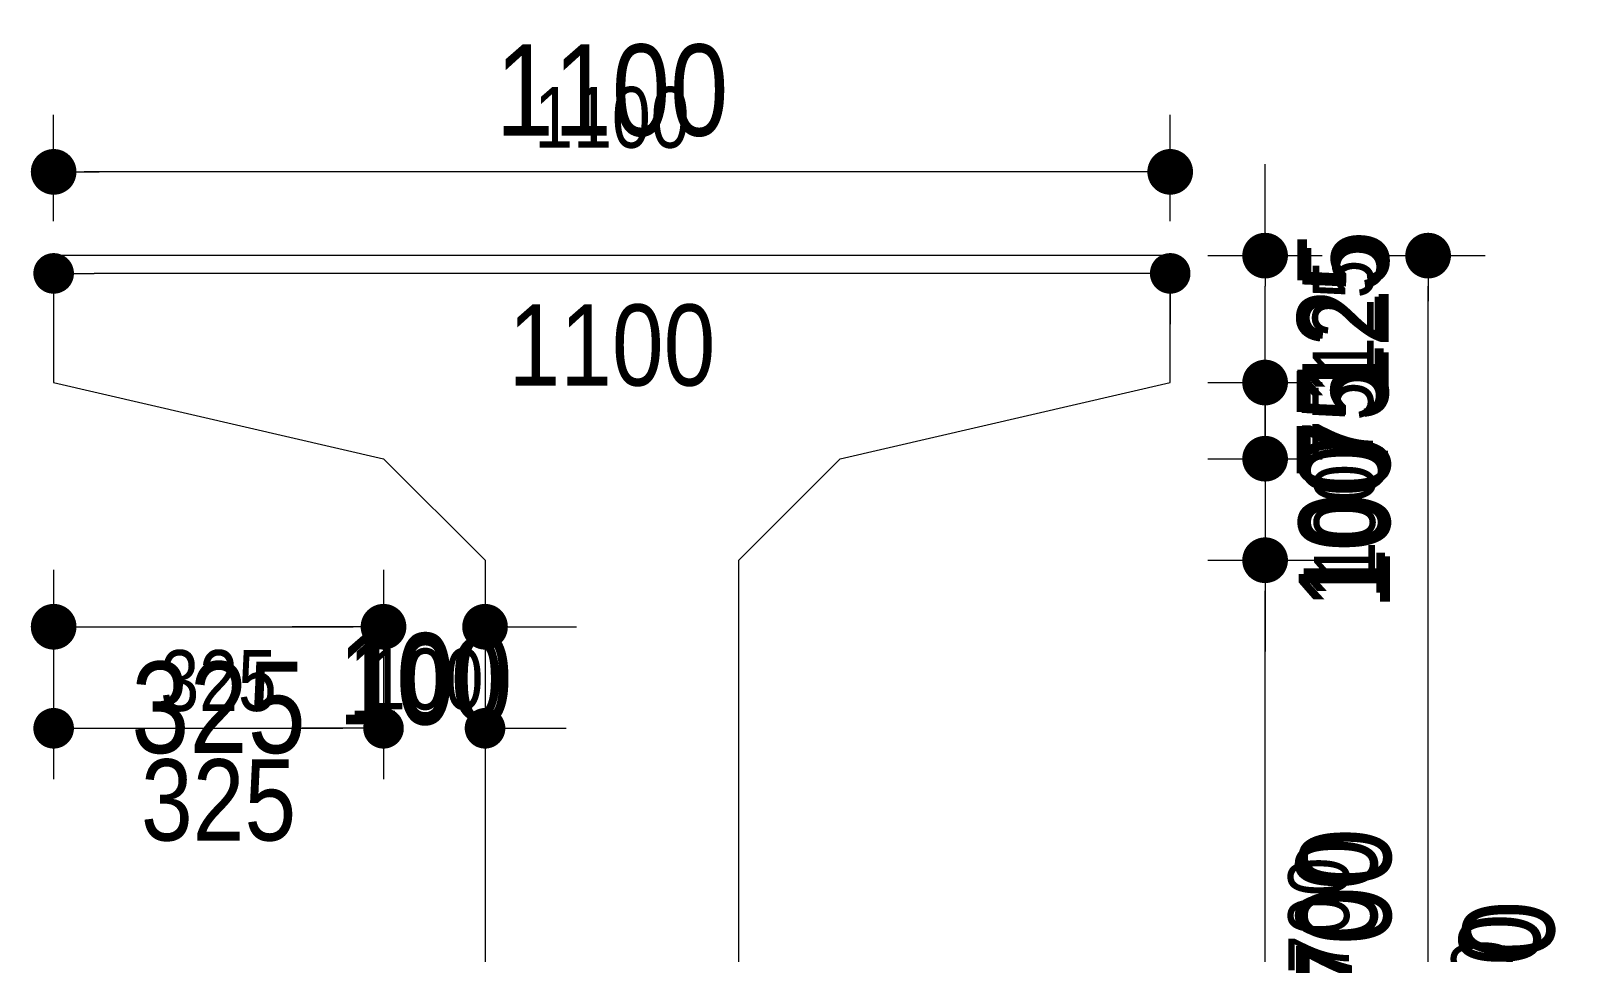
# Model space of a CAD drawing. Header units: millimetres. Extents: x -899 to 143471, y -7850 to 22336.
# Drawn here: x 32976 to 34492, y 2161 to 3068 of the extents above; entities that cross this region are included whole.
import ezdxf

# ---------------------------------------------------------------- set-up
doc = ezdxf.new("R2010")
doc.units = ezdxf.units.MM
doc.header["$PDMODE"] = 3
for name, color, linetype, lineweight in [('Concrete Out', 4, 'Continuous', 20), ('Dimension', 3, 'Continuous', 9), ('Dimension @ 30', 3, 'Continuous', 9), ('Dimension @ 40', 3, 'Continuous', 9), ('Dimension @ 45', 3, 'Continuous', 9)]:
    doc.layers.add(name, color=color, linetype=linetype, lineweight=lineweight)
doc.styles.add('SWIS_R_N', font='swissc.ttf', dxfattribs={"height": 2})
doc.dimstyles.new('Dot_Anno', dxfattribs={"dimtxt": 2, "dimasz": 1, "dimexe": 1.25, "dimexo": 0.75, "dimgap": 0.75, "dimtad": 2, "dimdec": 0, "dimzin": 0, "dimdsep": 46, "dimtxsty": 'SWIS_R_N', "dimblk": 'DOT', "dimcen": 0.5, "dimadec": 0, "dimazin": 0, "dimtfac": 1, "dimtdec": 0, "dimtofl": 0, "dimtmove": 0, "dimatfit": 3, "dimfxl": 1.25, "dimfxlon": 1, "dimtolj": 1, "dimtzin": 0, "dimarcsym": 0})

# ---------------------------------------------------------------- blocks, each defined once
blk = doc.blocks.new('_Dot')
at = {"color": 0, "linetype": 'ByBlock', "lineweight": -2}
blk.add_line((-0.5, 0), (-1, 0), dxfattribs=at)
at = {"color": 0, "linetype": 'ByBlock', "const_width": 0.5}
blk.add_lwpolyline([(-0.25, 0, 1), (0.25, 0, 1)], format="xyb", close=True, dxfattribs=at)
blk = doc.blocks.new('*D696')
at = {"layer": 'Defpoints', "color": 0, "transparency": 16777216}
for p in [(32998.4, 2929.4), (32998.4, 2846.9), (34098.4, 2846.9)]:
    blk.add_point(p, dxfattribs=at)
at = {"layer": 'Dimension', "color": 0, "lineweight": -2, "transparency": 16777216}
for p, q in [((32998.4, 2891.9), (32998.4, 2966.9)), ((34098.4, 2891.9), (34098.4, 2966.9)), ((34068.4, 2929.4), (33028.4, 2929.4))]:
    blk.add_line(p, q, dxfattribs=at)
at = {"layer": 'Dimension', "color": 0, "lineweight": -2, "transparency": 16777216, "xscale": 30, "yscale": 30, "zscale": 30, "rotation": 180}
blk.add_blockref('_Dot', (32998.4, 2929.4), dxfattribs=at)
at = {"layer": 'Dimension', "color": 0, "lineweight": -2, "transparency": 16777216, "xscale": 30, "yscale": 30, "zscale": 30}
blk.add_blockref('_Dot', (34098.4, 2929.4), dxfattribs=at)
at = {"layer": 'Dimension', "color": 0, "transparency": 16777216, "insert": (33548.4, 2982.7), "char_height": 60, "attachment_point": 5, "style": 'SWIS_R_N'}
blk.add_mtext('\\A1;1100', dxfattribs=at)
blk = doc.blocks.new('*D697')
at = {"layer": 'Defpoints', "color": 0, "transparency": 16777216}
for p in [(32998.4, 2846.9), (34098.4, 2846.9), (32998.4, 2829.4)]:
    blk.add_point(p, dxfattribs=at)
at = {"layer": 'Dimension', "color": 0, "lineweight": -2, "transparency": 16777216}
for p, q in [((32998.4, 2829.4), (32998.4, 2779.4)), ((34058.4, 2829.4), (33038.4, 2829.4)), ((34098.4, 2829.4), (34098.4, 2779.4))]:
    blk.add_line(p, q, dxfattribs=at)
at = {"layer": 'Dimension', "color": 0, "lineweight": -2, "transparency": 16777216, "xscale": 40, "yscale": 40, "zscale": 40, "rotation": 180}
blk.add_blockref('_Dot', (32998.4, 2829.4), dxfattribs=at)
at = {"layer": 'Dimension', "color": 0, "lineweight": -2, "transparency": 16777216, "xscale": 40, "yscale": 40, "zscale": 40}
blk.add_blockref('_Dot', (34098.4, 2829.4), dxfattribs=at)
at = {"layer": 'Dimension', "color": 0, "transparency": 16777216, "insert": (33548.4, 2758.3), "char_height": 80, "attachment_point": 5, "style": 'SWIS_R_N'}
blk.add_mtext('\\A1;1100', dxfattribs=at)
blk = doc.blocks.new('*D698')
at = {"layer": 'Defpoints', "color": 0, "transparency": 16777216}
for p in [(32998.4, 2929.4), (32998.4, 2846.9), (34098.4, 2846.9)]:
    blk.add_point(p, dxfattribs=at)
at = {"layer": 'Dimension', "color": 0, "lineweight": -2, "transparency": 16777216}
for p, q in [((32998.4, 2880.7), (32998.4, 2985.6)), ((34098.4, 2880.7), (34098.4, 2985.6)), ((34053.4, 2929.4), (33043.4, 2929.4))]:
    blk.add_line(p, q, dxfattribs=at)
at = {"layer": 'Dimension', "color": 0, "lineweight": -2, "transparency": 16777216, "xscale": 45, "yscale": 45, "zscale": 45, "rotation": 180}
blk.add_blockref('_Dot', (32998.4, 2929.4), dxfattribs=at)
at = {"layer": 'Dimension', "color": 0, "lineweight": -2, "transparency": 16777216, "xscale": 45, "yscale": 45, "zscale": 45}
blk.add_blockref('_Dot', (34098.4, 2929.4), dxfattribs=at)
at = {"layer": 'Dimension', "color": 0, "transparency": 16777216, "insert": (33548.4, 3009.3), "char_height": 90, "attachment_point": 5, "style": 'SWIS_R_N'}
blk.add_mtext('\\A1;1100', dxfattribs=at)
blk = doc.blocks.new('*D708')
at = {"layer": 'Defpoints', "color": 0, "transparency": 16777216}
for p in [(33673.4, 2546.9), (34191.9, 2546.9), (33673.4, 1846.9)]:
    blk.add_point(p, dxfattribs=at)
at = {"layer": 'Dimension', "color": 0, "lineweight": -2, "transparency": 16777216}
for p, q in [((34154.4, 2546.9), (34229.4, 2546.9)), ((34191.9, 1876.9), (34191.9, 2516.9)), ((34154.4, 1846.9), (34229.4, 1846.9))]:
    blk.add_line(p, q, dxfattribs=at)
at = {"layer": 'Dimension', "color": 0, "lineweight": -2, "transparency": 16777216, "xscale": 30, "yscale": 30, "zscale": 30}
for p, rotation in [((34191.9, 2546.9), 90), ((34191.9, 1846.9), 270)]:
    blk.add_blockref('_Dot', p, dxfattribs=dict(at, rotation=rotation))
at = {"layer": 'Dimension', "color": 0, "transparency": 16777216, "insert": (34245.1, 2196.9), "char_height": 60, "attachment_point": 5, "rotation": 90, "style": 'SWIS_R_N'}
blk.add_mtext('\\A1;700', dxfattribs=at)
blk = doc.blocks.new('*D709')
at = {"layer": 'Defpoints', "color": 0, "transparency": 16777216}
for p in [(33673.4, 2546.9), (34191.9, 2546.9), (33673.4, 1846.9)]:
    blk.add_point(p, dxfattribs=at)
at = {"layer": 'Dimension', "color": 0, "lineweight": -2, "transparency": 16777216}
for p, q in [((34141.9, 2546.9), (34241.9, 2546.9)), ((34191.9, 1886.9), (34191.9, 2506.9)), ((34141.9, 1846.9), (34241.9, 1846.9))]:
    blk.add_line(p, q, dxfattribs=at)
at = {"layer": 'Dimension', "color": 0, "lineweight": -2, "transparency": 16777216, "xscale": 40, "yscale": 40, "zscale": 40}
for p, rotation in [((34191.9, 2546.9), 90), ((34191.9, 1846.9), 270)]:
    blk.add_blockref('_Dot', p, dxfattribs=dict(at, rotation=rotation))
at = {"layer": 'Dimension', "color": 0, "transparency": 16777216, "insert": (34262.9, 2196.9), "char_height": 80, "attachment_point": 5, "rotation": 90, "style": 'SWIS_R_N'}
blk.add_mtext('\\A1;700', dxfattribs=at)
blk = doc.blocks.new('*D710')
at = {"layer": 'Defpoints', "color": 0, "transparency": 16777216}
for p in [(33673.4, 2546.9), (34191.9, 2546.9), (33673.4, 1846.9)]:
    blk.add_point(p, dxfattribs=at)
at = {"layer": 'Dimension', "color": 0, "lineweight": -2, "transparency": 16777216}
for p, q in [((34135.6, 2546.9), (34248.1, 2546.9)), ((34191.9, 1891.9), (34191.9, 2501.9)), ((34135.6, 1846.9), (34248.1, 1846.9))]:
    blk.add_line(p, q, dxfattribs=at)
at = {"layer": 'Dimension', "color": 0, "lineweight": -2, "transparency": 16777216, "xscale": 45, "yscale": 45, "zscale": 45}
for p, rotation in [((34191.9, 2546.9), 90), ((34191.9, 1846.9), 270)]:
    blk.add_blockref('_Dot', p, dxfattribs=dict(at, rotation=rotation))
at = {"layer": 'Dimension', "color": 0, "transparency": 16777216, "insert": (34271.7, 2196.9), "char_height": 90, "attachment_point": 5, "rotation": 90, "style": 'SWIS_R_N'}
blk.add_mtext('\\A1;700', dxfattribs=at)
blk = doc.blocks.new('*D712')
at = {"layer": 'Defpoints', "color": 0, "transparency": 16777216}
for p in [(33773.4, 2646.9), (34191.9, 2646.9), (33673.4, 2546.9)]:
    blk.add_point(p, dxfattribs=at)
at = {"layer": 'Dimension', "color": 0, "lineweight": -2, "transparency": 16777216}
for p, q in [((34191.9, 2676.9), (34191.9, 2706.9)), ((34154.4, 2646.9), (34229.4, 2646.9)), ((34154.4, 2546.9), (34229.4, 2546.9)), ((34191.9, 2516.9), (34191.9, 2486.9))]:
    blk.add_line(p, q, dxfattribs=at)
at = {"layer": 'Dimension', "color": 0, "lineweight": -2, "transparency": 16777216, "xscale": 30, "yscale": 30, "zscale": 30}
for p, rotation in [((34191.9, 2646.9), 270), ((34191.9, 2546.9), 90)]:
    blk.add_blockref('_Dot', p, dxfattribs=dict(at, rotation=rotation))
at = {"layer": 'Dimension', "color": 0, "transparency": 16777216, "insert": (34270.6, 2584.3), "char_height": 60, "attachment_point": 5, "rotation": 90, "style": 'SWIS_R_N'}
blk.add_mtext('\\A1;100', dxfattribs=at)
blk = doc.blocks.new('*D713')
at = {"layer": 'Defpoints', "color": 0, "transparency": 16777216}
for p in [(33773.4, 2646.9), (34191.9, 2646.9), (33673.4, 2546.9)]:
    blk.add_point(p, dxfattribs=at)
at = {"layer": 'Dimension', "color": 0, "lineweight": -2, "transparency": 16777216}
for p, q in [((34191.9, 2686.9), (34191.9, 2726.9)), ((34141.9, 2646.9), (34241.9, 2646.9)), ((34141.9, 2546.9), (34241.9, 2546.9)), ((34191.9, 2506.9), (34191.9, 2466.9))]:
    blk.add_line(p, q, dxfattribs=at)
at = {"layer": 'Dimension', "color": 0, "lineweight": -2, "transparency": 16777216, "xscale": 40, "yscale": 40, "zscale": 40}
for p, rotation in [((34191.9, 2646.9), 270), ((34191.9, 2546.9), 90)]:
    blk.add_blockref('_Dot', p, dxfattribs=dict(at, rotation=rotation))
at = {"layer": 'Dimension', "color": 0, "transparency": 16777216, "insert": (34270.6, 2584.3), "char_height": 80, "attachment_point": 5, "rotation": 90, "style": 'SWIS_R_N'}
blk.add_mtext('\\A1;100', dxfattribs=at)
blk = doc.blocks.new('*D714')
at = {"layer": 'Defpoints', "color": 0, "transparency": 16777216}
for p in [(33773.4, 2646.9), (34191.9, 2646.9), (33673.4, 2546.9)]:
    blk.add_point(p, dxfattribs=at)
at = {"layer": 'Dimension', "color": 0, "lineweight": -2, "transparency": 16777216}
for p, q in [((34191.9, 2691.9), (34191.9, 2736.9)), ((34135.6, 2646.9), (34248.1, 2646.9)), ((34135.6, 2546.9), (34248.1, 2546.9)), ((34191.9, 2501.9), (34191.9, 2456.9))]:
    blk.add_line(p, q, dxfattribs=at)
at = {"layer": 'Dimension', "color": 0, "lineweight": -2, "transparency": 16777216, "xscale": 45, "yscale": 45, "zscale": 45}
for p, rotation in [((34191.9, 2646.9), 270), ((34191.9, 2546.9), 90)]:
    blk.add_blockref('_Dot', p, dxfattribs=dict(at, rotation=rotation))
at = {"layer": 'Dimension', "color": 0, "transparency": 16777216, "insert": (34270.6, 2584.3), "char_height": 90, "attachment_point": 5, "rotation": 90, "style": 'SWIS_R_N'}
blk.add_mtext('\\A1;100', dxfattribs=at)
blk = doc.blocks.new('*D716')
at = {"layer": 'Defpoints', "color": 0, "transparency": 16777216}
for p in [(34098.4, 2721.9), (34191.9, 2721.9), (33773.4, 2646.9)]:
    blk.add_point(p, dxfattribs=at)
at = {"layer": 'Dimension', "color": 0, "lineweight": -2, "transparency": 16777216}
for p, q in [((34191.9, 2751.9), (34191.9, 2781.9)), ((34154.4, 2721.9), (34229.4, 2721.9)), ((34154.4, 2646.9), (34229.4, 2646.9)), ((34191.9, 2616.9), (34191.9, 2586.9))]:
    blk.add_line(p, q, dxfattribs=at)
at = {"layer": 'Dimension', "color": 0, "lineweight": -2, "transparency": 16777216, "xscale": 30, "yscale": 30, "zscale": 30}
for p, rotation in [((34191.9, 2721.9), 270), ((34191.9, 2646.9), 90)]:
    blk.add_blockref('_Dot', p, dxfattribs=dict(at, rotation=rotation))
at = {"layer": 'Dimension', "color": 0, "transparency": 16777216, "insert": (34268.7, 2684.4), "char_height": 60, "attachment_point": 5, "rotation": 90, "style": 'SWIS_R_N'}
blk.add_mtext('\\A1;75', dxfattribs=at)
blk = doc.blocks.new('*D717')
at = {"layer": 'Defpoints', "color": 0, "transparency": 16777216}
for p in [(34098.4, 2721.9), (34191.9, 2721.9), (33773.4, 2646.9)]:
    blk.add_point(p, dxfattribs=at)
at = {"layer": 'Dimension', "color": 0, "lineweight": -2, "transparency": 16777216}
for p, q in [((34191.9, 2761.9), (34191.9, 2801.9)), ((34141.9, 2721.9), (34241.9, 2721.9)), ((34141.9, 2646.9), (34241.9, 2646.9)), ((34191.9, 2606.9), (34191.9, 2566.9))]:
    blk.add_line(p, q, dxfattribs=at)
at = {"layer": 'Dimension', "color": 0, "lineweight": -2, "transparency": 16777216, "xscale": 40, "yscale": 40, "zscale": 40}
for p, rotation in [((34191.9, 2721.9), 270), ((34191.9, 2646.9), 90)]:
    blk.add_blockref('_Dot', p, dxfattribs=dict(at, rotation=rotation))
at = {"layer": 'Dimension', "color": 0, "transparency": 16777216, "insert": (34268.7, 2684.4), "char_height": 80, "attachment_point": 5, "rotation": 90, "style": 'SWIS_R_N'}
blk.add_mtext('\\A1;75', dxfattribs=at)
blk = doc.blocks.new('*D718')
at = {"layer": 'Defpoints', "color": 0, "transparency": 16777216}
for p in [(34098.4, 2721.9), (34191.9, 2721.9), (33773.4, 2646.9)]:
    blk.add_point(p, dxfattribs=at)
at = {"layer": 'Dimension', "color": 0, "lineweight": -2, "transparency": 16777216}
for p, q in [((34191.9, 2766.9), (34191.9, 2811.9)), ((34135.6, 2721.9), (34248.1, 2721.9)), ((34135.6, 2646.9), (34248.1, 2646.9)), ((34191.9, 2601.9), (34191.9, 2556.9))]:
    blk.add_line(p, q, dxfattribs=at)
at = {"layer": 'Dimension', "color": 0, "lineweight": -2, "transparency": 16777216, "xscale": 45, "yscale": 45, "zscale": 45}
for p, rotation in [((34191.9, 2721.9), 270), ((34191.9, 2646.9), 90)]:
    blk.add_blockref('_Dot', p, dxfattribs=dict(at, rotation=rotation))
at = {"layer": 'Dimension', "color": 0, "transparency": 16777216, "insert": (34268.7, 2684.4), "char_height": 90, "attachment_point": 5, "rotation": 90, "style": 'SWIS_R_N'}
blk.add_mtext('\\A1;75', dxfattribs=at)
blk = doc.blocks.new('*D720')
at = {"layer": 'Defpoints', "color": 0, "transparency": 16777216}
for p in [(34098.4, 2846.9), (34191.9, 2846.9), (34098.4, 2721.9)]:
    blk.add_point(p, dxfattribs=at)
at = {"layer": 'Dimension', "color": 0, "lineweight": -2, "transparency": 16777216}
for p, q in [((34154.4, 2846.9), (34229.4, 2846.9)), ((34191.9, 2751.9), (34191.9, 2816.9)), ((34154.4, 2721.9), (34229.4, 2721.9))]:
    blk.add_line(p, q, dxfattribs=at)
at = {"layer": 'Dimension', "color": 0, "lineweight": -2, "transparency": 16777216, "xscale": 30, "yscale": 30, "zscale": 30}
for p, rotation in [((34191.9, 2846.9), 90), ((34191.9, 2721.9), 270)]:
    blk.add_blockref('_Dot', p, dxfattribs=dict(at, rotation=rotation))
at = {"layer": 'Dimension', "color": 0, "transparency": 16777216, "insert": (34269.2, 2785.5), "char_height": 60, "attachment_point": 5, "rotation": 90, "style": 'SWIS_R_N'}
blk.add_mtext('\\A1;125', dxfattribs=at)
blk = doc.blocks.new('*D721')
at = {"layer": 'Defpoints', "color": 0, "transparency": 16777216}
for p in [(34098.4, 2846.9), (34191.9, 2846.9), (34098.4, 2721.9)]:
    blk.add_point(p, dxfattribs=at)
at = {"layer": 'Dimension', "color": 0, "lineweight": -2, "transparency": 16777216}
for p, q in [((34191.9, 2886.9), (34191.9, 2926.9)), ((34141.9, 2846.9), (34241.9, 2846.9)), ((34141.9, 2721.9), (34241.9, 2721.9)), ((34191.9, 2681.9), (34191.9, 2641.9))]:
    blk.add_line(p, q, dxfattribs=at)
at = {"layer": 'Dimension', "color": 0, "lineweight": -2, "transparency": 16777216, "xscale": 40, "yscale": 40, "zscale": 40}
for p, rotation in [((34191.9, 2846.9), 270), ((34191.9, 2721.9), 90)]:
    blk.add_blockref('_Dot', p, dxfattribs=dict(at, rotation=rotation))
at = {"layer": 'Dimension', "color": 0, "transparency": 16777216, "insert": (34269.2, 2785.5), "char_height": 80, "attachment_point": 5, "rotation": 90, "style": 'SWIS_R_N'}
blk.add_mtext('\\A1;125', dxfattribs=at)
blk = doc.blocks.new('*D722')
at = {"layer": 'Defpoints', "color": 0, "transparency": 16777216}
for p in [(34098.4, 2846.9), (34191.9, 2846.9), (34098.4, 2721.9)]:
    blk.add_point(p, dxfattribs=at)
at = {"layer": 'Dimension', "color": 0, "lineweight": -2, "transparency": 16777216}
for p, q in [((34191.9, 2891.9), (34191.9, 2936.9)), ((34135.6, 2846.9), (34248.1, 2846.9)), ((34135.6, 2721.9), (34248.1, 2721.9)), ((34191.9, 2676.9), (34191.9, 2631.9))]:
    blk.add_line(p, q, dxfattribs=at)
at = {"layer": 'Dimension', "color": 0, "lineweight": -2, "transparency": 16777216, "xscale": 45, "yscale": 45, "zscale": 45}
for p, rotation in [((34191.9, 2846.9), 270), ((34191.9, 2721.9), 90)]:
    blk.add_blockref('_Dot', p, dxfattribs=dict(at, rotation=rotation))
at = {"layer": 'Dimension', "color": 0, "transparency": 16777216, "insert": (34269.2, 2785.5), "char_height": 90, "attachment_point": 5, "rotation": 90, "style": 'SWIS_R_N'}
blk.add_mtext('\\A1;125', dxfattribs=at)
blk = doc.blocks.new('*D732')
at = {"layer": 'Defpoints', "color": 0, "transparency": 16777216}
for p in [(32998.4, 2721.9), (33323.4, 2646.9), (33323.4, 2481.4)]:
    blk.add_point(p, dxfattribs=at)
at = {"layer": 'Dimension', "color": 0, "lineweight": -2, "transparency": 16777216}
for p, q in [((32998.4, 2518.9), (32998.4, 2443.9)), ((33323.4, 2518.9), (33323.4, 2443.9)), ((33028.4, 2481.4), (33293.4, 2481.4))]:
    blk.add_line(p, q, dxfattribs=at)
at = {"layer": 'Dimension', "color": 0, "lineweight": -2, "transparency": 16777216, "xscale": 30, "yscale": 30, "zscale": 30, "rotation": 180}
blk.add_blockref('_Dot', (32998.4, 2481.4), dxfattribs=at)
at = {"layer": 'Dimension', "color": 0, "lineweight": -2, "transparency": 16777216, "xscale": 30, "yscale": 30, "zscale": 30}
blk.add_blockref('_Dot', (33323.4, 2481.4), dxfattribs=at)
at = {"layer": 'Dimension', "color": 0, "transparency": 16777216, "insert": (33160.9, 2428), "char_height": 60, "attachment_point": 5, "style": 'SWIS_R_N'}
blk.add_mtext('\\A1;325', dxfattribs=at)
blk = doc.blocks.new('*D733')
at = {"layer": 'Defpoints', "color": 0, "transparency": 16777216}
for p in [(32998.4, 2721.9), (33323.4, 2646.9), (33323.4, 2381.4)]:
    blk.add_point(p, dxfattribs=at)
at = {"layer": 'Dimension', "color": 0, "lineweight": -2, "transparency": 16777216}
for p, q in [((32998.4, 2431.4), (32998.4, 2331.4)), ((33323.4, 2431.4), (33323.4, 2331.4)), ((33038.4, 2381.4), (33283.4, 2381.4))]:
    blk.add_line(p, q, dxfattribs=at)
at = {"layer": 'Dimension', "color": 0, "lineweight": -2, "transparency": 16777216, "xscale": 40, "yscale": 40, "zscale": 40, "rotation": 180}
blk.add_blockref('_Dot', (32998.4, 2381.4), dxfattribs=at)
at = {"layer": 'Dimension', "color": 0, "lineweight": -2, "transparency": 16777216, "xscale": 40, "yscale": 40, "zscale": 40}
blk.add_blockref('_Dot', (33323.4, 2381.4), dxfattribs=at)
at = {"layer": 'Dimension', "color": 0, "transparency": 16777216, "insert": (33160.9, 2310.3), "char_height": 80, "attachment_point": 5, "style": 'SWIS_R_N'}
blk.add_mtext('\\A1;325', dxfattribs=at)
blk = doc.blocks.new('*D734')
at = {"layer": 'Defpoints', "color": 0, "transparency": 16777216}
for p in [(32998.4, 2721.9), (33323.4, 2646.9), (33323.4, 2481.4)]:
    blk.add_point(p, dxfattribs=at)
at = {"layer": 'Dimension', "color": 0, "lineweight": -2, "transparency": 16777216}
for p, q in [((32998.4, 2537.6), (32998.4, 2425.1)), ((33323.4, 2537.6), (33323.4, 2425.1)), ((33043.4, 2481.4), (33278.4, 2481.4))]:
    blk.add_line(p, q, dxfattribs=at)
at = {"layer": 'Dimension', "color": 0, "lineweight": -2, "transparency": 16777216, "xscale": 45, "yscale": 45, "zscale": 45, "rotation": 180}
blk.add_blockref('_Dot', (32998.4, 2481.4), dxfattribs=at)
at = {"layer": 'Dimension', "color": 0, "lineweight": -2, "transparency": 16777216, "xscale": 45, "yscale": 45, "zscale": 45}
blk.add_blockref('_Dot', (33323.4, 2481.4), dxfattribs=at)
at = {"layer": 'Dimension', "color": 0, "transparency": 16777216, "insert": (33160.9, 2401.4), "char_height": 90, "attachment_point": 5, "style": 'SWIS_R_N'}
blk.add_mtext('\\A1;325', dxfattribs=at)
blk = doc.blocks.new('*D736')
at = {"layer": 'Defpoints', "color": 0, "transparency": 16777216}
for p in [(33323.4, 2646.9), (33423.4, 2546.9), (33423.4, 2481.4)]:
    blk.add_point(p, dxfattribs=at)
at = {"layer": 'Dimension', "color": 0, "lineweight": -2, "transparency": 16777216}
for p, q in [((33323.4, 2518.9), (33323.4, 2443.9)), ((33423.4, 2518.9), (33423.4, 2443.9)), ((33293.4, 2481.4), (33263.4, 2481.4)), ((33453.4, 2481.4), (33483.4, 2481.4))]:
    blk.add_line(p, q, dxfattribs=at)
at = {"layer": 'Dimension', "color": 0, "lineweight": -2, "transparency": 16777216, "xscale": 30, "yscale": 30, "zscale": 30}
blk.add_blockref('_Dot', (33323.4, 2481.4), dxfattribs=at)
at = {"layer": 'Dimension', "color": 0, "lineweight": -2, "transparency": 16777216, "xscale": 30, "yscale": 30, "zscale": 30, "rotation": 180}
blk.add_blockref('_Dot', (33423.4, 2481.4), dxfattribs=at)
at = {"layer": 'Dimension', "color": 0, "transparency": 16777216, "insert": (33364.5, 2429.5), "char_height": 60, "attachment_point": 5, "style": 'SWIS_R_N'}
blk.add_mtext('\\A1;100', dxfattribs=at)
blk = doc.blocks.new('*D737')
at = {"layer": 'Defpoints', "color": 0, "transparency": 16777216}
for p in [(33323.4, 2646.9), (33423.4, 2546.9), (33423.4, 2381.4)]:
    blk.add_point(p, dxfattribs=at)
at = {"layer": 'Dimension', "color": 0, "lineweight": -2, "transparency": 16777216}
for p, q in [((33323.4, 2431.4), (33323.4, 2331.4)), ((33423.4, 2431.4), (33423.4, 2331.4)), ((33283.4, 2381.4), (33243.4, 2381.4)), ((33463.4, 2381.4), (33503.4, 2381.4))]:
    blk.add_line(p, q, dxfattribs=at)
at = {"layer": 'Dimension', "color": 0, "lineweight": -2, "transparency": 16777216, "xscale": 40, "yscale": 40, "zscale": 40}
blk.add_blockref('_Dot', (33323.4, 2381.4), dxfattribs=at)
at = {"layer": 'Dimension', "color": 0, "lineweight": -2, "transparency": 16777216, "xscale": 40, "yscale": 40, "zscale": 40, "rotation": 180}
blk.add_blockref('_Dot', (33423.4, 2381.4), dxfattribs=at)
at = {"layer": 'Dimension', "color": 0, "transparency": 16777216, "insert": (33364.5, 2429.5), "char_height": 80, "attachment_point": 5, "style": 'SWIS_R_N'}
blk.add_mtext('\\A1;100', dxfattribs=at)
blk = doc.blocks.new('*D738')
at = {"layer": 'Defpoints', "color": 0, "transparency": 16777216}
for p in [(33323.4, 2646.9), (33423.4, 2546.9), (33423.4, 2481.4)]:
    blk.add_point(p, dxfattribs=at)
at = {"layer": 'Dimension', "color": 0, "lineweight": -2, "transparency": 16777216}
for p, q in [((33323.4, 2537.6), (33323.4, 2425.1)), ((33423.4, 2513.2), (33423.4, 2425.1)), ((33278.4, 2481.4), (33233.4, 2481.4)), ((33468.4, 2481.4), (33513.4, 2481.4))]:
    blk.add_line(p, q, dxfattribs=at)
at = {"layer": 'Dimension', "color": 0, "lineweight": -2, "transparency": 16777216, "xscale": 45, "yscale": 45, "zscale": 45}
blk.add_blockref('_Dot', (33323.4, 2481.4), dxfattribs=at)
at = {"layer": 'Dimension', "color": 0, "lineweight": -2, "transparency": 16777216, "xscale": 45, "yscale": 45, "zscale": 45, "rotation": 180}
blk.add_blockref('_Dot', (33423.4, 2481.4), dxfattribs=at)
at = {"layer": 'Dimension', "color": 0, "transparency": 16777216, "insert": (33364.5, 2429.5), "char_height": 90, "attachment_point": 5, "style": 'SWIS_R_N'}
blk.add_mtext('\\A1;100', dxfattribs=at)
blk = doc.blocks.new('*D807')
at = {"layer": 'Defpoints', "color": 0, "transparency": 16777216}
for p in [(33928.4, 2846.9), (34352.5, 2846.9), (33903.4, 1346.9)]:
    blk.add_point(p, dxfattribs=at)
at = {"layer": 'Dimension', "color": 0, "lineweight": -2, "transparency": 16777216}
for p, q in [((34315, 2846.9), (34390, 2846.9)), ((34352.5, 1376.9), (34352.5, 2816.9)), ((34315, 1346.9), (34390, 1346.9))]:
    blk.add_line(p, q, dxfattribs=at)
at = {"layer": 'Dimension', "color": 0, "lineweight": -2, "transparency": 16777216, "xscale": 30, "yscale": 30, "zscale": 30}
for p, rotation in [((34352.5, 2846.9), 90), ((34352.5, 1346.9), 270)]:
    blk.add_blockref('_Dot', p, dxfattribs=dict(at, rotation=rotation))
at = {"layer": 'Dimension', "color": 0, "transparency": 16777216, "insert": (34405.8, 2096.9), "char_height": 60, "attachment_point": 5, "rotation": 90, "style": 'SWIS_R_N'}
blk.add_mtext('\\A1;1500', dxfattribs=at)
blk = doc.blocks.new('*D808')
at = {"layer": 'Defpoints', "color": 0, "transparency": 16777216}
for p in [(33928.4, 2846.9), (34352.5, 2846.9), (33903.4, 1346.9)]:
    blk.add_point(p, dxfattribs=at)
at = {"layer": 'Dimension', "color": 0, "lineweight": -2, "transparency": 16777216}
for p, q in [((34302.5, 2846.9), (34402.5, 2846.9)), ((34352.5, 1386.9), (34352.5, 2806.9)), ((34302.5, 1346.9), (34402.5, 1346.9))]:
    blk.add_line(p, q, dxfattribs=at)
at = {"layer": 'Dimension', "color": 0, "lineweight": -2, "transparency": 16777216, "xscale": 40, "yscale": 40, "zscale": 40}
for p, rotation in [((34352.5, 2846.9), 90), ((34352.5, 1346.9), 270)]:
    blk.add_blockref('_Dot', p, dxfattribs=dict(at, rotation=rotation))
at = {"layer": 'Dimension', "color": 0, "transparency": 16777216, "insert": (34423.6, 2096.9), "char_height": 80, "attachment_point": 5, "rotation": 90, "style": 'SWIS_R_N'}
blk.add_mtext('\\A1;1500', dxfattribs=at)
blk = doc.blocks.new('*D809')
at = {"layer": 'Defpoints', "color": 0, "transparency": 16777216}
for p in [(33928.4, 2846.9), (34352.5, 2846.9), (33903.4, 1346.9)]:
    blk.add_point(p, dxfattribs=at)
at = {"layer": 'Dimension', "color": 0, "lineweight": -2, "transparency": 16777216}
for p, q in [((34296.3, 2846.9), (34408.8, 2846.9)), ((34352.5, 1391.9), (34352.5, 2801.9)), ((34296.3, 1346.9), (34408.8, 1346.9))]:
    blk.add_line(p, q, dxfattribs=at)
at = {"layer": 'Dimension', "color": 0, "lineweight": -2, "transparency": 16777216, "xscale": 45, "yscale": 45, "zscale": 45}
for p, rotation in [((34352.5, 2846.9), 90), ((34352.5, 1346.9), 270)]:
    blk.add_blockref('_Dot', p, dxfattribs=dict(at, rotation=rotation))
at = {"layer": 'Dimension', "color": 0, "transparency": 16777216, "insert": (34432.5, 2096.9), "char_height": 90, "attachment_point": 5, "rotation": 90, "style": 'SWIS_R_N'}
blk.add_mtext('\\A1;1500', dxfattribs=at)
blk = doc.blocks.new('*U933')
at = {"layer": 'Dimension @ 30'}
dim = blk.add_linear_dim(base=(32998.4, 2929.4), p1=(34098.4, 2846.9), p2=(32998.4, 2846.9), dimstyle='Dot_Anno', override={"dimscale": 30, "dimtix": 0, "dimtofl": 0, "dimtmove": 0, "dimatfit": 1}, dxfattribs=at)
dim.commit()
dim.dimension.update_dxf_attribs({"geometry": '*D696', "text_midpoint": (33548.4, 2982.7)})
at = {"layer": 'Dimension @ 40'}
dim = blk.add_linear_dim(base=(32998.4, 2829.4), p1=(34098.4, 2846.9), p2=(32998.4, 2846.9), dimstyle='Dot_Anno', override={"dimscale": 40, "dimtix": 0, "dimtofl": 0, "dimtmove": 0, "dimatfit": 1}, dxfattribs=at)
dim.commit()
dim.dimension.update_dxf_attribs({"geometry": '*D697', "text_midpoint": (33548.4, 2758.3)})
at = {"layer": 'Dimension @ 45'}
dim = blk.add_linear_dim(base=(32998.4, 2929.4), p1=(34098.4, 2846.9), p2=(32998.4, 2846.9), dimstyle='Dot_Anno', override={"dimscale": 45, "dimtix": 0, "dimtofl": 0, "dimtmove": 0, "dimatfit": 1}, dxfattribs=at)
dim.commit()
dim.dimension.update_dxf_attribs({"geometry": '*D698', "text_midpoint": (33548.4, 3009.3)})
blk = doc.blocks.new('*U936')
at = {"layer": 'Dimension @ 30'}
dim = blk.add_linear_dim(base=(34191.9, 2546.9), p1=(33673.4, 1846.9), p2=(33673.4, 2546.9), angle=90, dimstyle='Dot_Anno', override={"dimscale": 30, "dimtix": 0, "dimtofl": 0, "dimtmove": 1, "dimatfit": 1}, dxfattribs=at)
dim.commit()
dim.dimension.update_dxf_attribs({"geometry": '*D708', "text_midpoint": (34245.1, 2196.9)})
at = {"layer": 'Dimension @ 40'}
dim = blk.add_linear_dim(base=(34191.9, 2546.9), p1=(33673.4, 1846.9), p2=(33673.4, 2546.9), angle=90, dimstyle='Dot_Anno', override={"dimscale": 40, "dimtix": 0, "dimtofl": 0, "dimtmove": 1, "dimatfit": 1}, dxfattribs=at)
dim.commit()
dim.dimension.update_dxf_attribs({"geometry": '*D709', "text_midpoint": (34262.9, 2196.9)})
at = {"layer": 'Dimension @ 45'}
dim = blk.add_linear_dim(base=(34191.9, 2546.9), p1=(33673.4, 1846.9), p2=(33673.4, 2546.9), angle=90, dimstyle='Dot_Anno', override={"dimscale": 45, "dimtix": 0, "dimtofl": 0, "dimtmove": 1, "dimatfit": 1}, dxfattribs=at)
dim.commit()
dim.dimension.update_dxf_attribs({"geometry": '*D710', "text_midpoint": (34271.7, 2196.9)})
blk = doc.blocks.new('*U937')
at = {"layer": 'Dimension @ 30'}
dim = blk.add_linear_dim(base=(34191.9, 2646.9), p1=(33673.4, 2546.9), p2=(33773.4, 2646.9), angle=90, dimstyle='Dot_Anno', override={"dimscale": 30, "dimtix": 0, "dimtofl": 0, "dimtmove": 2, "dimatfit": 1}, dxfattribs=at)
dim.commit()
dim.dimension.update_dxf_attribs({"geometry": '*D712', "text_midpoint": (34270.6, 2584.3), "dimtype": 128})
at = {"layer": 'Dimension @ 40'}
dim = blk.add_linear_dim(base=(34191.9, 2646.9), p1=(33673.4, 2546.9), p2=(33773.4, 2646.9), angle=90, dimstyle='Dot_Anno', override={"dimscale": 40, "dimtix": 0, "dimtofl": 0, "dimtmove": 2, "dimatfit": 1}, dxfattribs=at)
dim.commit()
dim.dimension.update_dxf_attribs({"geometry": '*D713', "text_midpoint": (34270.6, 2584.3), "dimtype": 128})
at = {"layer": 'Dimension @ 45'}
dim = blk.add_linear_dim(base=(34191.9, 2646.9), p1=(33673.4, 2546.9), p2=(33773.4, 2646.9), angle=90, dimstyle='Dot_Anno', override={"dimscale": 45, "dimtix": 0, "dimtofl": 0, "dimtmove": 2, "dimatfit": 1}, dxfattribs=at)
dim.commit()
dim.dimension.update_dxf_attribs({"geometry": '*D714', "text_midpoint": (34270.6, 2584.3), "dimtype": 128})
blk = doc.blocks.new('*U938')
at = {"layer": 'Dimension @ 30'}
dim = blk.add_linear_dim(base=(34191.9, 2721.9), p1=(33773.4, 2646.9), p2=(34098.4, 2721.9), angle=90, dimstyle='Dot_Anno', override={"dimscale": 30, "dimtix": 0, "dimtofl": 0, "dimtmove": 2, "dimatfit": 1}, dxfattribs=at)
dim.commit()
dim.dimension.update_dxf_attribs({"geometry": '*D716', "text_midpoint": (34268.7, 2684.4), "dimtype": 128})
at = {"layer": 'Dimension @ 40'}
dim = blk.add_linear_dim(base=(34191.9, 2721.9), p1=(33773.4, 2646.9), p2=(34098.4, 2721.9), angle=90, dimstyle='Dot_Anno', override={"dimscale": 40, "dimtix": 0, "dimtofl": 0, "dimtmove": 2, "dimatfit": 1}, dxfattribs=at)
dim.commit()
dim.dimension.update_dxf_attribs({"geometry": '*D717', "text_midpoint": (34268.7, 2684.4), "dimtype": 128})
at = {"layer": 'Dimension @ 45'}
dim = blk.add_linear_dim(base=(34191.9, 2721.9), p1=(33773.4, 2646.9), p2=(34098.4, 2721.9), angle=90, dimstyle='Dot_Anno', override={"dimscale": 45, "dimtix": 0, "dimtofl": 0, "dimtmove": 2, "dimatfit": 1}, dxfattribs=at)
dim.commit()
dim.dimension.update_dxf_attribs({"geometry": '*D718', "text_midpoint": (34268.7, 2684.4), "dimtype": 128})
blk = doc.blocks.new('*U939')
at = {"layer": 'Dimension @ 30'}
dim = blk.add_linear_dim(base=(34191.9, 2846.9), p1=(34098.4, 2721.9), p2=(34098.4, 2846.9), angle=90, dimstyle='Dot_Anno', override={"dimscale": 30, "dimtix": 0, "dimtofl": 0, "dimtmove": 2, "dimatfit": 1}, dxfattribs=at)
dim.commit()
dim.dimension.update_dxf_attribs({"geometry": '*D720', "text_midpoint": (34269.2, 2785.5), "dimtype": 128})
at = {"layer": 'Dimension @ 40'}
dim = blk.add_linear_dim(base=(34191.9, 2846.9), p1=(34098.4, 2721.9), p2=(34098.4, 2846.9), angle=90, dimstyle='Dot_Anno', override={"dimscale": 40, "dimtix": 0, "dimtofl": 0, "dimtmove": 2, "dimatfit": 1}, dxfattribs=at)
dim.commit()
dim.dimension.update_dxf_attribs({"geometry": '*D721', "text_midpoint": (34269.2, 2785.5), "dimtype": 128})
at = {"layer": 'Dimension @ 45'}
dim = blk.add_linear_dim(base=(34191.9, 2846.9), p1=(34098.4, 2721.9), p2=(34098.4, 2846.9), angle=90, dimstyle='Dot_Anno', override={"dimscale": 45, "dimtix": 0, "dimtofl": 0, "dimtmove": 2, "dimatfit": 1}, dxfattribs=at)
dim.commit()
dim.dimension.update_dxf_attribs({"geometry": '*D722', "text_midpoint": (34269.2, 2785.5), "dimtype": 128})
blk = doc.blocks.new('*U942')
at = {"layer": 'Dimension @ 30'}
dim = blk.add_linear_dim(base=(33323.4, 2481.4), p1=(32998.4, 2721.9), p2=(33323.4, 2646.9), dimstyle='Dot_Anno', override={"dimscale": 30, "dimtix": 0, "dimtofl": 0, "dimtmove": 0, "dimatfit": 1}, dxfattribs=at)
dim.commit()
dim.dimension.update_dxf_attribs({"geometry": '*D732', "text_midpoint": (33160.9, 2428)})
at = {"layer": 'Dimension @ 40'}
dim = blk.add_linear_dim(base=(33323.4, 2381.4), p1=(32998.4, 2721.9), p2=(33323.4, 2646.9), dimstyle='Dot_Anno', override={"dimscale": 40, "dimtix": 0, "dimtofl": 0, "dimtmove": 0, "dimatfit": 1}, dxfattribs=at)
dim.commit()
dim.dimension.update_dxf_attribs({"geometry": '*D733', "text_midpoint": (33160.9, 2310.3)})
at = {"layer": 'Dimension @ 45'}
dim = blk.add_linear_dim(base=(33323.4, 2481.4), p1=(32998.4, 2721.9), p2=(33323.4, 2646.9), dimstyle='Dot_Anno', override={"dimscale": 45, "dimtix": 0, "dimtofl": 0, "dimtmove": 0, "dimatfit": 1}, dxfattribs=at)
dim.commit()
dim.dimension.update_dxf_attribs({"geometry": '*D734', "text_midpoint": (33160.9, 2401.4)})
blk = doc.blocks.new('*U943')
at = {"layer": 'Dimension @ 30'}
dim = blk.add_linear_dim(base=(33423.4, 2481.4), p1=(33323.4, 2646.9), p2=(33423.4, 2546.9), dimstyle='Dot_Anno', override={"dimscale": 30, "dimtix": 0, "dimtofl": 0, "dimtmove": 2, "dimatfit": 1}, dxfattribs=at)
dim.commit()
dim.dimension.update_dxf_attribs({"geometry": '*D736', "text_midpoint": (33364.5, 2429.5), "dimtype": 128})
at = {"layer": 'Dimension @ 40'}
dim = blk.add_linear_dim(base=(33423.4, 2381.4), p1=(33323.4, 2646.9), p2=(33423.4, 2546.9), dimstyle='Dot_Anno', override={"dimscale": 40, "dimtix": 0, "dimtofl": 0, "dimtmove": 2, "dimatfit": 1}, dxfattribs=at)
dim.commit()
dim.dimension.update_dxf_attribs({"geometry": '*D737', "text_midpoint": (33364.5, 2429.5), "dimtype": 128})
at = {"layer": 'Dimension @ 45'}
dim = blk.add_linear_dim(base=(33423.4, 2481.4), p1=(33323.4, 2646.9), p2=(33423.4, 2546.9), dimstyle='Dot_Anno', override={"dimscale": 45, "dimtix": 0, "dimtofl": 0, "dimtmove": 2, "dimatfit": 1}, dxfattribs=at)
dim.commit()
dim.dimension.update_dxf_attribs({"geometry": '*D738', "text_midpoint": (33364.5, 2429.5), "dimtype": 128})
blk = doc.blocks.new('*U1020')
at = {"layer": 'Dimension @ 30'}
dim = blk.add_linear_dim(base=(34352.5, 2846.9), p1=(33903.4, 1346.9), p2=(33928.4, 2846.9), angle=90, dimstyle='Dot_Anno', override={"dimscale": 30, "dimtix": 0, "dimtofl": 0, "dimtmove": 0, "dimatfit": 3}, dxfattribs=at)
dim.commit()
dim.dimension.update_dxf_attribs({"geometry": '*D807', "text_midpoint": (34405.8, 2096.9)})
at = {"layer": 'Dimension @ 40'}
dim = blk.add_linear_dim(base=(34352.5, 2846.9), p1=(33903.4, 1346.9), p2=(33928.4, 2846.9), angle=90, dimstyle='Dot_Anno', override={"dimscale": 40, "dimtix": 0, "dimtofl": 0, "dimtmove": 0, "dimatfit": 3}, dxfattribs=at)
dim.commit()
dim.dimension.update_dxf_attribs({"geometry": '*D808', "text_midpoint": (34423.6, 2096.9)})
at = {"layer": 'Dimension @ 45'}
dim = blk.add_linear_dim(base=(34352.5, 2846.9), p1=(33903.4, 1346.9), p2=(33928.4, 2846.9), angle=90, dimstyle='Dot_Anno', override={"dimscale": 45, "dimtix": 0, "dimtofl": 0, "dimtmove": 0, "dimatfit": 3}, dxfattribs=at)
dim.commit()
dim.dimension.update_dxf_attribs({"geometry": '*D809', "text_midpoint": (34432.5, 2096.9)})

msp = doc.modelspace()

# ---------------------------------------------------------------- linework, layer by layer
at = {"layer": 'Concrete Out'}
msp.add_lwpolyline([(34098.4, 2721.9), (34098.4, 2846.9), (32998.4, 2846.9), (32998.4, 2721.9), (33323.4, 2646.9), (33423.4, 2546.9), (33423.4, 1846.9), (33173.4, 1596.9), (33173.4, 1366.9), (33193.4, 1346.9), (33903.4, 1346.9), (33923.4, 1366.9), (33923.4, 1596.9), (33673.4, 1846.9), (33673.4, 2546.9), (33773.4, 2646.9)], close=True, dxfattribs=at)

# ---------------------------------------------------------------- block references
at = {"layer": 'Dimension'}
for name in ['*U933', '*U939', '*U1020', '*U938', '*U937', '*U942', '*U943', '*U936']:
    msp.add_blockref(name, (0, 0), dxfattribs=at)

doc.saveas('drawing.dxf')
